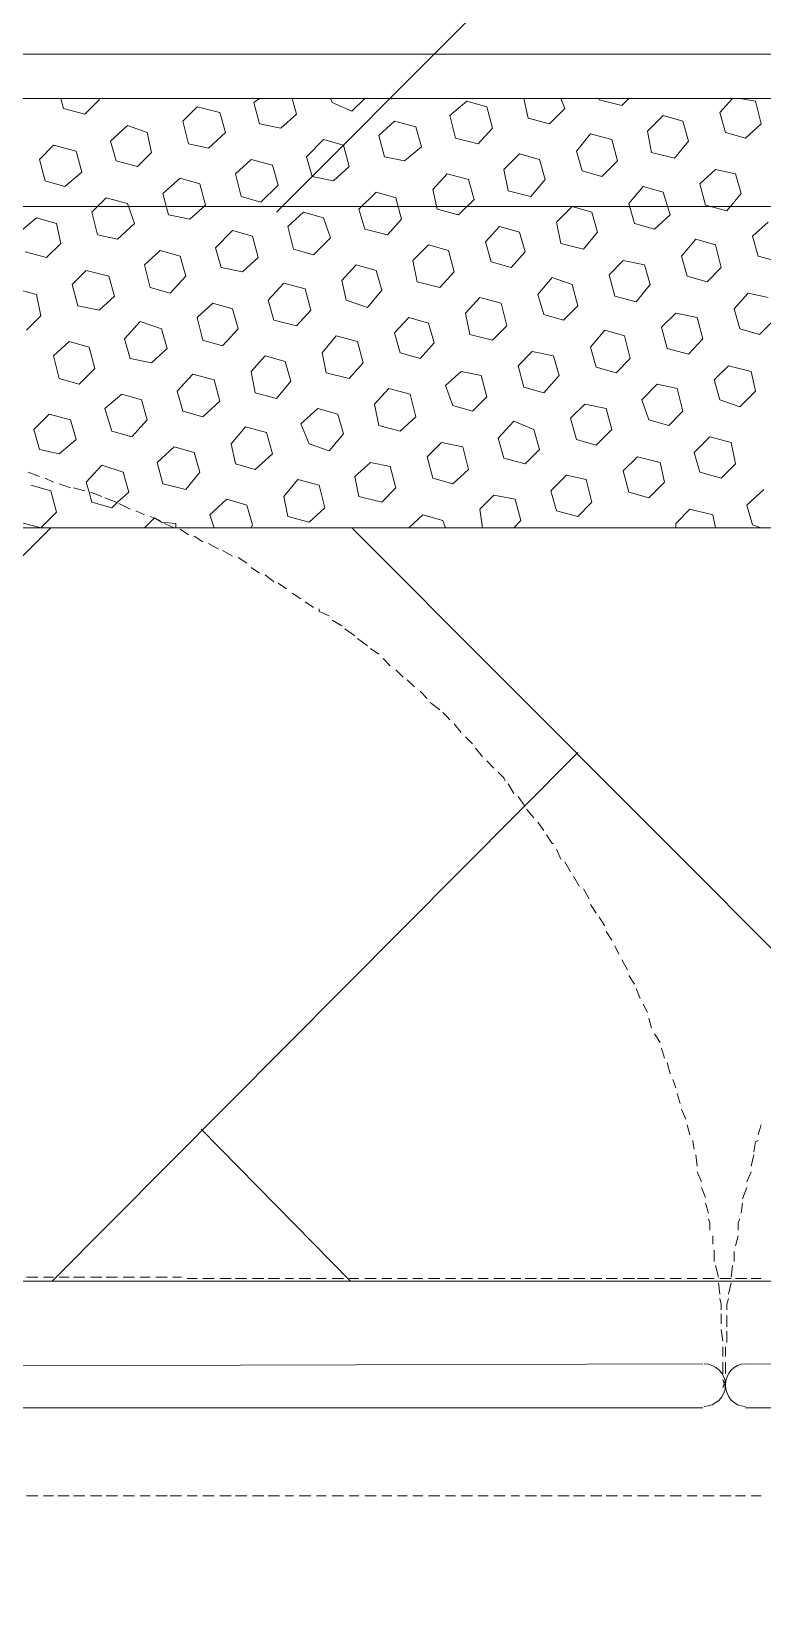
# Model space of a CAD drawing. Header units: millimetres. Extents: x 2928 to 3112, y 1220 to 1280.
# Drawn here: x 2955.221 to 2956.078, y 1262.905 to 1264.756 of the extents above; entities that cross this region are included whole.
import ezdxf

# ---------------------------------------------------------------- set-up
doc = ezdxf.new("R2010")
doc.units = ezdxf.units.MM

msp = doc.modelspace()

# ---------------------------------------------------------------- linework, layer by layer
at = {"color": 9, "linetype": 'Continuous', "lineweight": 13, "true_color": 0xbababa}
for points in [[(2955.50819, 1264.54395), (2956.62987, 1265.6673), (2956.62987, 1265.6673)], [(2955.25818, 1264.66562), (2955.25485, 1264.67729), (2955.25485, 1264.67729)], [(2955.28318, 1264.65896), (2955.29985, 1264.67562), (2955.29985, 1264.67562)], [(2955.29985, 1264.67562), (2955.29985, 1264.67729), (2955.29985, 1264.67729)], [(2955.48152, 1264.67229), (2955.48819, 1264.67729), (2955.48819, 1264.67729)], [(2955.53152, 1264.65896), (2955.52652, 1264.67729), (2955.52652, 1264.67729)], [(2955.57319, 1264.67229), (2955.57152, 1264.67729), (2955.57152, 1264.67729)], [(2955.59652, 1264.66229), (2955.61152, 1264.67729), (2955.61152, 1264.67729)], [(2955.80319, 1264.65396), (2955.79819, 1264.67729), (2955.79819, 1264.67729)], [(2955.84652, 1264.66562), (2955.84152, 1264.67729), (2955.84152, 1264.67729)], [(2955.88653, 1264.67562), (2955.88653, 1264.67729), (2955.88653, 1264.67729)], [(2955.91319, 1264.66896), (2955.88653, 1264.67562), (2955.88653, 1264.67562)], [(2955.91319, 1264.66896), (2955.92153, 1264.67729), (2955.92153, 1264.67729)], [(2956.02819, 1264.66062), (2956.04319, 1264.67729), (2956.04319, 1264.67729)], [(2956.06986, 1264.67396), (2956.05153, 1264.67729), (2956.05153, 1264.67729)], [(2955.28318, 1264.65896), (2955.25818, 1264.66562), (2955.25818, 1264.66562)], [(2955.39819, 1264.65062), (2955.41485, 1264.66729), (2955.41485, 1264.66729)], [(2955.44152, 1264.66062), (2955.41485, 1264.66729), (2955.41485, 1264.66729)], [(2955.44819, 1264.63729), (2955.44152, 1264.66062), (2955.44152, 1264.66062)], [(2955.48819, 1264.64729), (2955.48152, 1264.67229), (2955.48152, 1264.67229)], [(2955.51319, 1264.64229), (2955.53152, 1264.65896), (2955.53152, 1264.65896)], [(2955.59652, 1264.66229), (2955.57319, 1264.67229), (2955.57319, 1264.67229)], [(2955.71152, 1264.65729), (2955.73152, 1264.67396), (2955.73152, 1264.67396)], [(2955.71819, 1264.63062), (2955.71152, 1264.65729), (2955.71152, 1264.65729)], [(2955.75486, 1264.66729), (2955.73152, 1264.67396), (2955.73152, 1264.67396)], [(2955.76152, 1264.64229), (2955.75486, 1264.66729), (2955.75486, 1264.66729)], [(2955.82819, 1264.64729), (2955.84652, 1264.66562), (2955.84652, 1264.66562)], [(2955.94319, 1264.63896), (2955.96153, 1264.65729), (2955.96153, 1264.65729)], [(2955.98486, 1264.65062), (2955.96153, 1264.65729), (2955.96153, 1264.65729)], [(2956.03486, 1264.63729), (2956.02819, 1264.66062), (2956.02819, 1264.66062)], [(2956.07653, 1264.64729), (2956.06986, 1264.67396), (2956.06986, 1264.67396)], [(2955.31318, 1264.62729), (2955.33318, 1264.64562), (2955.33318, 1264.64562)], [(2955.35652, 1264.63729), (2955.33318, 1264.64562), (2955.33318, 1264.64562)], [(2955.36152, 1264.61395), (2955.35652, 1264.63729), (2955.35652, 1264.63729)], [(2955.40485, 1264.62395), (2955.39819, 1264.65062), (2955.39819, 1264.65062)], [(2955.42819, 1264.61895), (2955.44819, 1264.63729), (2955.44819, 1264.63729)], [(2955.51319, 1264.64229), (2955.48819, 1264.64729), (2955.48819, 1264.64729)], [(2955.62819, 1264.63396), (2955.64652, 1264.65062), (2955.64652, 1264.65062)], [(2955.67152, 1264.64396), (2955.64652, 1264.65062), (2955.64652, 1264.65062)], [(2955.67819, 1264.62062), (2955.67152, 1264.64396), (2955.67152, 1264.64396)], [(2955.74486, 1264.62395), (2955.76152, 1264.64229), (2955.76152, 1264.64229)], [(2955.82819, 1264.64729), (2955.80319, 1264.65396), (2955.80319, 1264.65396)], [(2955.94819, 1264.61395), (2955.94319, 1264.63896), (2955.94319, 1264.63896)], [(2955.99153, 1264.62729), (2955.98486, 1264.65062), (2955.98486, 1264.65062)], [(2956.05819, 1264.63062), (2956.03486, 1264.63729), (2956.03486, 1264.63729)], [(2956.05819, 1264.63062), (2956.07653, 1264.64729), (2956.07653, 1264.64729)], [(2955.22985, 1264.60562), (2955.24652, 1264.62229), (2955.24652, 1264.62229)], [(2955.27318, 1264.61562), (2955.24652, 1264.62229), (2955.24652, 1264.62229)], [(2955.31985, 1264.60395), (2955.31318, 1264.62729), (2955.31318, 1264.62729)], [(2955.42819, 1264.61895), (2955.40485, 1264.62395), (2955.40485, 1264.62395)], [(2955.54319, 1264.60895), (2955.56319, 1264.62895), (2955.56319, 1264.62895)], [(2955.58652, 1264.62229), (2955.56319, 1264.62895), (2955.56319, 1264.62895)], [(2955.59319, 1264.59729), (2955.58652, 1264.62229), (2955.58652, 1264.62229)], [(2955.63486, 1264.60895), (2955.62819, 1264.63396), (2955.62819, 1264.63396)], [(2955.65819, 1264.60395), (2955.67819, 1264.62062), (2955.67819, 1264.62062)], [(2955.74486, 1264.62395), (2955.71819, 1264.63062), (2955.71819, 1264.63062)], [(2955.85986, 1264.61562), (2955.87653, 1264.63562), (2955.87653, 1264.63562)], [(2955.90153, 1264.62895), (2955.87653, 1264.63562), (2955.87653, 1264.63562)], [(2955.90819, 1264.60395), (2955.90153, 1264.62895), (2955.90153, 1264.62895)], [(2955.97486, 1264.60729), (2955.99153, 1264.62729), (2955.99153, 1264.62729)], [(2955.23652, 1264.58062), (2955.22985, 1264.60562), (2955.22985, 1264.60562)], [(2955.27985, 1264.59062), (2955.27318, 1264.61562), (2955.27318, 1264.61562)], [(2955.34485, 1264.59729), (2955.31985, 1264.60395), (2955.31985, 1264.60395)], [(2955.34485, 1264.59729), (2955.36152, 1264.61395), (2955.36152, 1264.61395)], [(2955.45985, 1264.58895), (2955.47819, 1264.60562), (2955.47819, 1264.60562)], [(2955.50319, 1264.59895), (2955.47819, 1264.60562), (2955.47819, 1264.60562)], [(2955.54985, 1264.58562), (2955.54319, 1264.60895), (2955.54319, 1264.60895)], [(2955.65819, 1264.60395), (2955.63486, 1264.60895), (2955.63486, 1264.60895)], [(2955.77486, 1264.59395), (2955.79319, 1264.61229), (2955.79319, 1264.61229)], [(2955.81652, 1264.60562), (2955.79319, 1264.61229), (2955.79319, 1264.61229)], [(2955.82319, 1264.58229), (2955.81652, 1264.60562), (2955.81652, 1264.60562)], [(2955.86653, 1264.59229), (2955.85986, 1264.61562), (2955.85986, 1264.61562)], [(2955.88986, 1264.58562), (2955.90819, 1264.60395), (2955.90819, 1264.60395)], [(2955.97486, 1264.60729), (2955.94819, 1264.61395), (2955.94819, 1264.61395)], [(2955.25985, 1264.57395), (2955.27985, 1264.59062), (2955.27985, 1264.59062)], [(2955.37485, 1264.56562), (2955.39485, 1264.58395), (2955.39485, 1264.58395)], [(2955.41819, 1264.57729), (2955.39485, 1264.58395), (2955.39485, 1264.58395)], [(2955.46652, 1264.56229), (2955.45985, 1264.58895), (2955.45985, 1264.58895)], [(2955.50985, 1264.57562), (2955.50319, 1264.59895), (2955.50319, 1264.59895)], [(2955.57485, 1264.58062), (2955.54985, 1264.58562), (2955.54985, 1264.58562)], [(2955.57485, 1264.58062), (2955.59319, 1264.59729), (2955.59319, 1264.59729)], [(2955.69152, 1264.57062), (2955.70819, 1264.58895), (2955.70819, 1264.58895)], [(2955.73319, 1264.58229), (2955.70819, 1264.58895), (2955.70819, 1264.58895)], [(2955.73986, 1264.55895), (2955.73319, 1264.58229), (2955.73319, 1264.58229)], [(2955.77986, 1264.56895), (2955.77486, 1264.59395), (2955.77486, 1264.59395)], [(2955.80652, 1264.56229), (2955.82319, 1264.58229), (2955.82319, 1264.58229)], [(2955.88986, 1264.58562), (2955.86653, 1264.59229), (2955.86653, 1264.59229)], [(2956.00486, 1264.57729), (2956.02319, 1264.59395), (2956.02319, 1264.59395)], [(2956.04653, 1264.58895), (2956.02319, 1264.59395), (2956.02319, 1264.59395)], [(2956.05319, 1264.56562), (2956.04653, 1264.58895), (2956.04653, 1264.58895)], [(2955.25985, 1264.57395), (2955.23652, 1264.58062), (2955.23652, 1264.58062)], [(2955.38152, 1264.54062), (2955.37485, 1264.56562), (2955.37485, 1264.56562)], [(2955.42485, 1264.55229), (2955.41819, 1264.57729), (2955.41819, 1264.57729)], [(2955.48985, 1264.55562), (2955.50985, 1264.57562), (2955.50985, 1264.57562)], [(2955.60485, 1264.54729), (2955.62485, 1264.56729), (2955.62485, 1264.56729)], [(2955.64819, 1264.56062), (2955.62485, 1264.56729), (2955.62485, 1264.56729)], [(2955.69652, 1264.54729), (2955.69152, 1264.57062), (2955.69152, 1264.57062)], [(2955.80652, 1264.56229), (2955.77986, 1264.56895), (2955.77986, 1264.56895)], [(2955.92153, 1264.55395), (2955.93819, 1264.57395), (2955.93819, 1264.57395)], [(2955.96153, 1264.56729), (2955.93819, 1264.57395), (2955.93819, 1264.57395)], [(2955.96986, 1264.54062), (2955.96153, 1264.56729), (2955.96153, 1264.56729)], [(2956.01153, 1264.55229), (2956.00486, 1264.57729), (2956.00486, 1264.57729)], [(2956.03653, 1264.54562), (2956.05319, 1264.56562), (2956.05319, 1264.56562)], [(2955.29152, 1264.54395), (2955.30818, 1264.56062), (2955.30818, 1264.56062)], [(2955.33318, 1264.55395), (2955.30818, 1264.56062), (2955.30818, 1264.56062)], [(2955.34152, 1264.53062), (2955.33318, 1264.55395), (2955.33318, 1264.55395)], [(2955.40652, 1264.53562), (2955.42485, 1264.55229), (2955.42485, 1264.55229)], [(2955.48985, 1264.55562), (2955.46652, 1264.56229), (2955.46652, 1264.56229)], [(2955.61152, 1264.52395), (2955.60485, 1264.54729), (2955.60485, 1264.54729)], [(2955.65486, 1264.53562), (2955.64819, 1264.56062), (2955.64819, 1264.56062)], [(2955.72152, 1264.54062), (2955.69652, 1264.54729), (2955.69652, 1264.54729)], [(2955.72152, 1264.54062), (2955.73986, 1264.55895), (2955.73986, 1264.55895)], [(2955.83652, 1264.53229), (2955.85486, 1264.55062), (2955.85486, 1264.55062)], [(2955.87819, 1264.54395), (2955.85486, 1264.55062), (2955.85486, 1264.55062)], [(2955.92819, 1264.53062), (2955.92153, 1264.55395), (2955.92153, 1264.55395)], [(2956.03653, 1264.54562), (2956.01153, 1264.55229), (2956.01153, 1264.55229)], [(2955.20652, 1264.52062), (2955.22652, 1264.53729), (2955.22652, 1264.53729)], [(2955.24985, 1264.53062), (2955.22652, 1264.53729), (2955.22652, 1264.53729)], [(2955.25485, 1264.50729), (2955.24985, 1264.53062), (2955.24985, 1264.53062)], [(2955.29818, 1264.51729), (2955.29152, 1264.54395), (2955.29152, 1264.54395)], [(2955.32152, 1264.51229), (2955.34152, 1264.53062), (2955.34152, 1264.53062)], [(2955.40652, 1264.53562), (2955.38152, 1264.54062), (2955.38152, 1264.54062)], [(2955.52152, 1264.52729), (2955.53985, 1264.54395), (2955.53985, 1264.54395)], [(2955.52819, 1264.50062), (2955.52152, 1264.52729), (2955.52152, 1264.52729)], [(2955.56319, 1264.53729), (2955.53985, 1264.54395), (2955.53985, 1264.54395)], [(2955.57152, 1264.51395), (2955.56319, 1264.53729), (2955.56319, 1264.53729)], [(2955.63819, 1264.51729), (2955.65486, 1264.53562), (2955.65486, 1264.53562)], [(2955.75319, 1264.50895), (2955.76986, 1264.52729), (2955.76986, 1264.52729)], [(2955.79319, 1264.52062), (2955.76986, 1264.52729), (2955.76986, 1264.52729)], [(2955.84152, 1264.50729), (2955.83652, 1264.53229), (2955.83652, 1264.53229)], [(2955.88486, 1264.52062), (2955.87819, 1264.54395), (2955.87819, 1264.54395)], [(2955.95153, 1264.52395), (2955.92819, 1264.53062), (2955.92819, 1264.53062)], [(2955.95153, 1264.52395), (2955.96986, 1264.54062), (2955.96986, 1264.54062)], [(2956.06653, 1264.51562), (2956.08486, 1264.53229), (2956.08486, 1264.53229)], [(2955.32152, 1264.51229), (2955.29818, 1264.51729), (2955.29818, 1264.51729)], [(2955.43652, 1264.50229), (2955.45652, 1264.52229), (2955.45652, 1264.52229)], [(2955.47985, 1264.51562), (2955.45652, 1264.52229), (2955.45652, 1264.52229)], [(2955.48652, 1264.49062), (2955.47985, 1264.51562), (2955.47985, 1264.51562)], [(2955.55152, 1264.49395), (2955.57152, 1264.51395), (2955.57152, 1264.51395)], [(2955.63819, 1264.51729), (2955.61152, 1264.52395), (2955.61152, 1264.52395)], [(2955.75986, 1264.48562), (2955.75319, 1264.50895), (2955.75319, 1264.50895)], [(2955.79986, 1264.49729), (2955.79319, 1264.52062), (2955.79319, 1264.52062)], [(2955.86819, 1264.50062), (2955.88486, 1264.52062), (2955.88486, 1264.52062)], [(2955.98319, 1264.49229), (2955.99986, 1264.51229), (2955.99986, 1264.51229)], [(2956.02319, 1264.50562), (2955.99986, 1264.51229), (2955.99986, 1264.51229)], [(2956.07319, 1264.49229), (2956.06653, 1264.51562), (2956.06653, 1264.51562)], [(2955.23818, 1264.49062), (2955.21318, 1264.49729), (2955.21318, 1264.49729)], [(2955.23818, 1264.49062), (2955.25485, 1264.50729), (2955.25485, 1264.50729)], [(2955.35318, 1264.48229), (2955.37152, 1264.49895), (2955.37152, 1264.49895)], [(2955.39485, 1264.49229), (2955.37152, 1264.49895), (2955.37152, 1264.49895)], [(2955.40152, 1264.46895), (2955.39485, 1264.49229), (2955.39485, 1264.49229)], [(2955.44319, 1264.47895), (2955.43652, 1264.50229), (2955.43652, 1264.50229)], [(2955.46819, 1264.47395), (2955.48652, 1264.49062), (2955.48652, 1264.49062)], [(2955.55152, 1264.49395), (2955.52819, 1264.50062), (2955.52819, 1264.50062)], [(2955.66819, 1264.48729), (2955.68652, 1264.50562), (2955.68652, 1264.50562)], [(2955.70986, 1264.49895), (2955.68652, 1264.50562), (2955.68652, 1264.50562)], [(2955.71652, 1264.47395), (2955.70986, 1264.49895), (2955.70986, 1264.49895)], [(2955.78319, 1264.47895), (2955.79986, 1264.49729), (2955.79986, 1264.49729)], [(2955.86819, 1264.50062), (2955.84152, 1264.50729), (2955.84152, 1264.50729)], [(2955.98986, 1264.46895), (2955.98319, 1264.49229), (2955.98319, 1264.49229)], [(2956.02986, 1264.47895), (2956.02319, 1264.50562), (2956.02319, 1264.50562)], [(2956.0982, 1264.48562), (2956.07319, 1264.49229), (2956.07319, 1264.49229)], [(2955.26818, 1264.45895), (2955.28485, 1264.47562), (2955.28485, 1264.47562)], [(2955.31152, 1264.46895), (2955.28485, 1264.47562), (2955.28485, 1264.47562)], [(2955.35985, 1264.45562), (2955.35318, 1264.48229), (2955.35318, 1264.48229)], [(2955.46819, 1264.47395), (2955.44319, 1264.47895), (2955.44319, 1264.47895)], [(2955.58485, 1264.46395), (2955.60152, 1264.48229), (2955.60152, 1264.48229)], [(2955.62485, 1264.47562), (2955.60152, 1264.48229), (2955.60152, 1264.48229)], [(2955.63152, 1264.45229), (2955.62485, 1264.47562), (2955.62485, 1264.47562)], [(2955.67319, 1264.46229), (2955.66819, 1264.48729), (2955.66819, 1264.48729)], [(2955.69986, 1264.45562), (2955.71652, 1264.47395), (2955.71652, 1264.47395)], [(2955.78319, 1264.47895), (2955.75986, 1264.48562), (2955.75986, 1264.48562)], [(2955.89819, 1264.47062), (2955.91486, 1264.48729), (2955.91486, 1264.48729)], [(2955.90486, 1264.44562), (2955.89819, 1264.47062), (2955.89819, 1264.47062)], [(2955.93986, 1264.48229), (2955.91486, 1264.48729), (2955.91486, 1264.48729)], [(2955.94653, 1264.45895), (2955.93986, 1264.48229), (2955.93986, 1264.48229)], [(2956.01319, 1264.46229), (2956.02986, 1264.47895), (2956.02986, 1264.47895)], [(2955.22652, 1264.44729), (2955.20152, 1264.45395), (2955.20152, 1264.45395)], [(2955.27485, 1264.43395), (2955.26818, 1264.45895), (2955.26818, 1264.45895)], [(2955.31818, 1264.44562), (2955.31152, 1264.46895), (2955.31152, 1264.46895)], [(2955.38318, 1264.44895), (2955.35985, 1264.45562), (2955.35985, 1264.45562)], [(2955.38318, 1264.44895), (2955.40152, 1264.46895), (2955.40152, 1264.46895)], [(2955.49819, 1264.44062), (2955.51652, 1264.46062), (2955.51652, 1264.46062)], [(2955.54152, 1264.45395), (2955.51652, 1264.46062), (2955.51652, 1264.46062)], [(2955.54819, 1264.42895), (2955.54152, 1264.45395), (2955.54152, 1264.45395)], [(2955.58985, 1264.44062), (2955.58485, 1264.46395), (2955.58485, 1264.46395)], [(2955.61485, 1264.43229), (2955.63152, 1264.45229), (2955.63152, 1264.45229)], [(2955.69986, 1264.45562), (2955.67319, 1264.46229), (2955.67319, 1264.46229)], [(2955.81486, 1264.44729), (2955.83152, 1264.46729), (2955.83152, 1264.46729)], [(2955.85486, 1264.45895), (2955.83152, 1264.46729), (2955.83152, 1264.46729)], [(2955.86153, 1264.43395), (2955.85486, 1264.45895), (2955.85486, 1264.45895)], [(2955.92986, 1264.43895), (2955.94653, 1264.45895), (2955.94653, 1264.45895)], [(2956.01319, 1264.46229), (2955.98986, 1264.46895), (2955.98986, 1264.46895)], [(2955.23152, 1264.42229), (2955.22652, 1264.44729), (2955.22652, 1264.44729)], [(2955.29985, 1264.42895), (2955.27485, 1264.43395), (2955.27485, 1264.43395)], [(2955.29985, 1264.42895), (2955.31818, 1264.44562), (2955.31818, 1264.44562)], [(2955.41485, 1264.42062), (2955.43319, 1264.43729), (2955.43319, 1264.43729)], [(2955.45652, 1264.43062), (2955.43319, 1264.43729), (2955.43319, 1264.43729)], [(2955.50485, 1264.41729), (2955.49819, 1264.44062), (2955.49819, 1264.44062)], [(2955.61485, 1264.43229), (2955.58985, 1264.44062), (2955.58985, 1264.44062)], [(2955.72986, 1264.42562), (2955.74652, 1264.44395), (2955.74652, 1264.44395)], [(2955.77152, 1264.43729), (2955.74652, 1264.44395), (2955.74652, 1264.44395)], [(2955.77819, 1264.41062), (2955.77152, 1264.43729), (2955.77152, 1264.43729)], [(2955.82152, 1264.42395), (2955.81486, 1264.44729), (2955.81486, 1264.44729)], [(2955.84486, 1264.41729), (2955.86153, 1264.43395), (2955.86153, 1264.43395)], [(2955.92986, 1264.43895), (2955.90486, 1264.44562), (2955.90486, 1264.44562)], [(2956.04486, 1264.43062), (2956.06153, 1264.44895), (2956.06153, 1264.44895)], [(2956.08486, 1264.44395), (2956.06153, 1264.44895), (2956.06153, 1264.44895)], [(2955.21485, 1264.40562), (2955.23152, 1264.42229), (2955.23152, 1264.42229)], [(2955.32985, 1264.39562), (2955.34818, 1264.41562), (2955.34818, 1264.41562)], [(2955.37318, 1264.40729), (2955.34818, 1264.41562), (2955.34818, 1264.41562)], [(2955.42152, 1264.39395), (2955.41485, 1264.42062), (2955.41485, 1264.42062)], [(2955.46319, 1264.40729), (2955.45652, 1264.43062), (2955.45652, 1264.43062)], [(2955.53152, 1264.41062), (2955.50485, 1264.41729), (2955.50485, 1264.41729)], [(2955.53152, 1264.41062), (2955.54819, 1264.42895), (2955.54819, 1264.42895)], [(2955.64652, 1264.40229), (2955.66319, 1264.42062), (2955.66319, 1264.42062)], [(2955.68652, 1264.41395), (2955.66319, 1264.42062), (2955.66319, 1264.42062)], [(2955.73486, 1264.40062), (2955.72986, 1264.42562), (2955.72986, 1264.42562)], [(2955.84486, 1264.41729), (2955.82152, 1264.42395), (2955.82152, 1264.42395)], [(2955.95986, 1264.40895), (2955.97653, 1264.42562), (2955.97653, 1264.42562)], [(2956.00153, 1264.42062), (2955.97653, 1264.42562), (2955.97653, 1264.42562)], [(2956.00819, 1264.39562), (2956.00153, 1264.42062), (2956.00153, 1264.42062)], [(2956.05153, 1264.40729), (2956.04486, 1264.43062), (2956.04486, 1264.43062)], [(2956.07486, 1264.40062), (2956.09153, 1264.41729), (2956.09153, 1264.41729)], [(2955.37985, 1264.38395), (2955.37318, 1264.40729), (2955.37318, 1264.40729)], [(2955.44485, 1264.38728), (2955.46319, 1264.40729), (2955.46319, 1264.40729)], [(2955.56152, 1264.37895), (2955.57819, 1264.39895), (2955.57819, 1264.39895)], [(2955.60319, 1264.39228), (2955.57819, 1264.39895), (2955.57819, 1264.39895)], [(2955.65319, 1264.37895), (2955.64652, 1264.40229), (2955.64652, 1264.40229)], [(2955.69319, 1264.39062), (2955.68652, 1264.41395), (2955.68652, 1264.41395)], [(2955.76152, 1264.39395), (2955.73486, 1264.40062), (2955.73486, 1264.40062)], [(2955.76152, 1264.39395), (2955.77819, 1264.41062), (2955.77819, 1264.41062)], [(2955.87653, 1264.38562), (2955.89319, 1264.40562), (2955.89319, 1264.40562)], [(2955.91653, 1264.39895), (2955.89319, 1264.40562), (2955.89319, 1264.40562)], [(2955.92319, 1264.37228), (2955.91653, 1264.39895), (2955.91653, 1264.39895)], [(2955.96653, 1264.38395), (2955.95986, 1264.40895), (2955.95986, 1264.40895)], [(2956.07486, 1264.40062), (2956.05153, 1264.40729), (2956.05153, 1264.40729)], [(2955.24652, 1264.37562), (2955.26485, 1264.39228), (2955.26485, 1264.39228)], [(2955.28818, 1264.38562), (2955.26485, 1264.39228), (2955.26485, 1264.39228)], [(2955.29485, 1264.36062), (2955.28818, 1264.38562), (2955.28818, 1264.38562)], [(2955.33652, 1264.37228), (2955.32985, 1264.39562), (2955.32985, 1264.39562)], [(2955.36152, 1264.36728), (2955.37985, 1264.38395), (2955.37985, 1264.38395)], [(2955.44485, 1264.38728), (2955.42152, 1264.39395), (2955.42152, 1264.39395)], [(2955.56652, 1264.35562), (2955.56152, 1264.37895), (2955.56152, 1264.37895)], [(2955.60985, 1264.36728), (2955.60319, 1264.39228), (2955.60319, 1264.39228)], [(2955.67652, 1264.37228), (2955.65319, 1264.37895), (2955.65319, 1264.37895)], [(2955.67652, 1264.37228), (2955.69319, 1264.39062), (2955.69319, 1264.39062)], [(2955.79152, 1264.36395), (2955.80819, 1264.38062), (2955.80819, 1264.38062)], [(2955.83319, 1264.37562), (2955.80819, 1264.38062), (2955.80819, 1264.38062)], [(2955.88319, 1264.36228), (2955.87653, 1264.38562), (2955.87653, 1264.38562)], [(2955.99153, 1264.37728), (2955.96653, 1264.38395), (2955.96653, 1264.38395)], [(2955.99153, 1264.37728), (2956.00819, 1264.39562), (2956.00819, 1264.39562)], [(2955.25318, 1264.34895), (2955.24652, 1264.37562), (2955.24652, 1264.37562)], [(2955.27652, 1264.34228), (2955.29485, 1264.36062), (2955.29485, 1264.36062)], [(2955.36152, 1264.36728), (2955.33652, 1264.37228), (2955.33652, 1264.37228)], [(2955.47819, 1264.35728), (2955.49485, 1264.37562), (2955.49485, 1264.37562)], [(2955.51819, 1264.36895), (2955.49485, 1264.37562), (2955.49485, 1264.37562)], [(2955.52485, 1264.34562), (2955.51819, 1264.36895), (2955.51819, 1264.36895)], [(2955.59319, 1264.34895), (2955.60985, 1264.36728), (2955.60985, 1264.36728)], [(2955.79819, 1264.33895), (2955.79152, 1264.36395), (2955.79152, 1264.36395)], [(2955.83986, 1264.35228), (2955.83319, 1264.37562), (2955.83319, 1264.37562)], [(2955.90653, 1264.35562), (2955.88319, 1264.36228), (2955.88319, 1264.36228)], [(2955.90653, 1264.35562), (2955.92319, 1264.37228), (2955.92319, 1264.37228)], [(2956.02153, 1264.34728), (2956.03819, 1264.36395), (2956.03819, 1264.36395)], [(2956.06486, 1264.35728), (2956.03819, 1264.36395), (2956.03819, 1264.36395)], [(2955.27652, 1264.34228), (2955.25318, 1264.34895), (2955.25318, 1264.34895)], [(2955.39152, 1264.33395), (2955.40985, 1264.35395), (2955.40985, 1264.35395)], [(2955.43485, 1264.34728), (2955.40985, 1264.35395), (2955.40985, 1264.35395)], [(2955.44152, 1264.32228), (2955.43485, 1264.34728), (2955.43485, 1264.34728)], [(2955.48319, 1264.33228), (2955.47819, 1264.35728), (2955.47819, 1264.35728)], [(2955.50819, 1264.32562), (2955.52485, 1264.34562), (2955.52485, 1264.34562)], [(2955.59319, 1264.34895), (2955.56652, 1264.35562), (2955.56652, 1264.35562)], [(2955.70652, 1264.34062), (2955.72486, 1264.35728), (2955.72486, 1264.35728)], [(2955.74819, 1264.35228), (2955.72486, 1264.35728), (2955.72486, 1264.35728)], [(2955.75486, 1264.32728), (2955.74819, 1264.35228), (2955.74819, 1264.35228)], [(2955.82152, 1264.33228), (2955.83986, 1264.35228), (2955.83986, 1264.35228)], [(2955.93653, 1264.32395), (2955.95486, 1264.34228), (2955.95486, 1264.34228)], [(2955.97819, 1264.33728), (2955.95486, 1264.34228), (2955.95486, 1264.34228)], [(2956.02819, 1264.32395), (2956.02153, 1264.34728), (2956.02153, 1264.34728)], [(2956.06986, 1264.33395), (2956.06486, 1264.35728), (2956.06486, 1264.35728)], [(2955.30652, 1264.31395), (2955.32652, 1264.33062), (2955.32652, 1264.33062)], [(2955.34985, 1264.32395), (2955.32652, 1264.33062), (2955.32652, 1264.33062)], [(2955.35652, 1264.30062), (2955.34985, 1264.32395), (2955.34985, 1264.32395)], [(2955.39819, 1264.31062), (2955.39152, 1264.33395), (2955.39152, 1264.33395)], [(2955.50819, 1264.32562), (2955.48319, 1264.33228), (2955.48319, 1264.33228)], [(2955.62319, 1264.31895), (2955.63986, 1264.33728), (2955.63986, 1264.33728)], [(2955.66486, 1264.33062), (2955.63986, 1264.33728), (2955.63986, 1264.33728)], [(2955.67152, 1264.30395), (2955.66486, 1264.33062), (2955.66486, 1264.33062)], [(2955.71486, 1264.31728), (2955.70652, 1264.34062), (2955.70652, 1264.34062)], [(2955.73819, 1264.31062), (2955.75486, 1264.32728), (2955.75486, 1264.32728)], [(2955.82152, 1264.33228), (2955.79819, 1264.33895), (2955.79819, 1264.33895)], [(2955.94486, 1264.30062), (2955.93653, 1264.32395), (2955.93653, 1264.32395)], [(2955.98486, 1264.31062), (2955.97819, 1264.33728), (2955.97819, 1264.33728)], [(2956.05153, 1264.31562), (2956.02819, 1264.32395), (2956.02819, 1264.32395)], [(2956.05153, 1264.31562), (2956.06986, 1264.33395), (2956.06986, 1264.33395)], [(2955.22318, 1264.28895), (2955.24152, 1264.30728), (2955.24152, 1264.30728)], [(2955.26652, 1264.30062), (2955.24152, 1264.30728), (2955.24152, 1264.30728)], [(2955.31485, 1264.28728), (2955.30652, 1264.31395), (2955.30652, 1264.31395)], [(2955.42152, 1264.30395), (2955.39819, 1264.31062), (2955.39819, 1264.31062)], [(2955.42152, 1264.30395), (2955.44152, 1264.32228), (2955.44152, 1264.32228)], [(2955.53652, 1264.29562), (2955.55652, 1264.31395), (2955.55652, 1264.31395)], [(2955.57985, 1264.30728), (2955.55652, 1264.31395), (2955.55652, 1264.31395)], [(2955.58652, 1264.28395), (2955.57985, 1264.30728), (2955.57985, 1264.30728)], [(2955.62819, 1264.29395), (2955.62319, 1264.31895), (2955.62319, 1264.31895)], [(2955.65319, 1264.28728), (2955.67152, 1264.30395), (2955.67152, 1264.30395)], [(2955.73819, 1264.31062), (2955.71486, 1264.31728), (2955.71486, 1264.31728)], [(2955.85319, 1264.30228), (2955.86986, 1264.31895), (2955.86986, 1264.31895)], [(2955.89486, 1264.31395), (2955.86986, 1264.31895), (2955.86986, 1264.31895)], [(2955.90153, 1264.28895), (2955.89486, 1264.31395), (2955.89486, 1264.31395)], [(2955.96819, 1264.29395), (2955.98486, 1264.31062), (2955.98486, 1264.31062)], [(2955.22985, 1264.26562), (2955.22318, 1264.28895), (2955.22318, 1264.28895)], [(2955.27318, 1264.27728), (2955.26652, 1264.30062), (2955.26652, 1264.30062)], [(2955.33818, 1264.28062), (2955.31485, 1264.28728), (2955.31485, 1264.28728)], [(2955.33818, 1264.28062), (2955.35652, 1264.30062), (2955.35652, 1264.30062)], [(2955.45485, 1264.27228), (2955.47152, 1264.29228), (2955.47152, 1264.29228)], [(2955.49652, 1264.28562), (2955.47152, 1264.29228), (2955.47152, 1264.29228)], [(2955.50319, 1264.26062), (2955.49652, 1264.28562), (2955.49652, 1264.28562)], [(2955.54652, 1264.27228), (2955.53652, 1264.29562), (2955.53652, 1264.29562)], [(2955.65319, 1264.28728), (2955.62819, 1264.29395), (2955.62819, 1264.29395)], [(2955.76819, 1264.27895), (2955.78652, 1264.29895), (2955.78652, 1264.29895)], [(2955.80986, 1264.28895), (2955.78652, 1264.29895), (2955.78652, 1264.29895)], [(2955.81652, 1264.26562), (2955.80986, 1264.28895), (2955.80986, 1264.28895)], [(2955.85986, 1264.27728), (2955.85319, 1264.30228), (2955.85319, 1264.30228)], [(2955.88319, 1264.27062), (2955.90153, 1264.28895), (2955.90153, 1264.28895)], [(2955.96819, 1264.29395), (2955.94486, 1264.30062), (2955.94486, 1264.30062)], [(2955.25318, 1264.26062), (2955.27318, 1264.27728), (2955.27318, 1264.27728)], [(2955.36818, 1264.25062), (2955.38818, 1264.26895), (2955.38818, 1264.26895)], [(2955.41152, 1264.26228), (2955.38818, 1264.26895), (2955.38818, 1264.26895)], [(2955.45985, 1264.24895), (2955.45485, 1264.27228), (2955.45485, 1264.27228)], [(2955.56985, 1264.26395), (2955.54652, 1264.27228), (2955.54652, 1264.27228)], [(2955.56985, 1264.26395), (2955.58652, 1264.28395), (2955.58652, 1264.28395)], [(2955.68486, 1264.25728), (2955.70152, 1264.27395), (2955.70152, 1264.27395)], [(2955.72652, 1264.26895), (2955.70152, 1264.27395), (2955.70152, 1264.27395)], [(2955.73319, 1264.24228), (2955.72652, 1264.26895), (2955.72652, 1264.26895)], [(2955.77486, 1264.25562), (2955.76819, 1264.27895), (2955.76819, 1264.27895)], [(2955.88319, 1264.27062), (2955.85986, 1264.27728), (2955.85986, 1264.27728)], [(2955.99819, 1264.26228), (2956.01653, 1264.28062), (2956.01653, 1264.28062)], [(2956.04153, 1264.27395), (2956.01653, 1264.28062), (2956.01653, 1264.28062)], [(2956.04653, 1264.24895), (2956.04153, 1264.27395), (2956.04153, 1264.27395)], [(2955.25318, 1264.26062), (2955.22985, 1264.26562), (2955.22985, 1264.26562)], [(2955.37485, 1264.22562), (2955.36818, 1264.25062), (2955.36818, 1264.25062)], [(2955.41819, 1264.23895), (2955.41152, 1264.26228), (2955.41152, 1264.26228)], [(2955.48319, 1264.24228), (2955.45985, 1264.24895), (2955.45985, 1264.24895)], [(2955.48319, 1264.24228), (2955.50319, 1264.26062), (2955.50319, 1264.26062)], [(2955.59985, 1264.23395), (2955.61819, 1264.25062), (2955.61819, 1264.25062)], [(2955.64152, 1264.24562), (2955.61819, 1264.25062), (2955.61819, 1264.25062)], [(2955.69152, 1264.23228), (2955.68486, 1264.25728), (2955.68486, 1264.25728)], [(2955.79986, 1264.24895), (2955.77486, 1264.25562), (2955.77486, 1264.25562)], [(2955.79986, 1264.24895), (2955.81652, 1264.26562), (2955.81652, 1264.26562)], [(2955.91486, 1264.24062), (2955.93153, 1264.25728), (2955.93153, 1264.25728)], [(2955.95819, 1264.25062), (2955.93153, 1264.25728), (2955.93153, 1264.25728)], [(2955.96319, 1264.22728), (2955.95819, 1264.25062), (2955.95819, 1264.25062)], [(2956.00486, 1264.23895), (2955.99819, 1264.26228), (2955.99819, 1264.26228)], [(2956.02986, 1264.23228), (2956.04653, 1264.24895), (2956.04653, 1264.24895)], [(2955.28485, 1264.22728), (2955.30318, 1264.24728), (2955.30318, 1264.24728)], [(2955.32818, 1264.23895), (2955.30318, 1264.24728), (2955.30318, 1264.24728)], [(2955.33485, 1264.21562), (2955.32818, 1264.23895), (2955.32818, 1264.23895)], [(2955.40152, 1264.21895), (2955.41819, 1264.23895), (2955.41819, 1264.23895)], [(2955.51652, 1264.21062), (2955.53319, 1264.23062), (2955.53319, 1264.23062)], [(2955.55819, 1264.22395), (2955.53319, 1264.23062), (2955.53319, 1264.23062)], [(2955.60485, 1264.21062), (2955.59985, 1264.23395), (2955.59985, 1264.23395)], [(2955.64819, 1264.22062), (2955.64152, 1264.24562), (2955.64152, 1264.24562)], [(2955.71486, 1264.22562), (2955.69152, 1264.23228), (2955.69152, 1264.23228)], [(2955.71486, 1264.22562), (2955.73319, 1264.24228), (2955.73319, 1264.24228)], [(2955.82986, 1264.21728), (2955.84819, 1264.23562), (2955.84819, 1264.23562)], [(2955.87153, 1264.23062), (2955.84819, 1264.23562), (2955.84819, 1264.23562)], [(2955.87819, 1264.20395), (2955.87153, 1264.23062), (2955.87153, 1264.23062)], [(2955.92153, 1264.21562), (2955.91486, 1264.24062), (2955.91486, 1264.24062)], [(2956.02986, 1264.23228), (2956.00486, 1264.23895), (2956.00486, 1264.23895)], [(2955.24318, 1264.21728), (2955.21985, 1264.22395), (2955.21985, 1264.22395)], [(2955.24985, 1264.19228), (2955.24318, 1264.21728), (2955.24318, 1264.21728)], [(2955.29152, 1264.20395), (2955.28818, 1264.21562), (2955.28485, 1264.22728)], [(2955.31485, 1264.19728), (2955.32152, 1264.20395), (2955.33485, 1264.21562)], [(2955.40152, 1264.21895), (2955.37485, 1264.22562), (2955.37485, 1264.22562)], [(2955.56485, 1264.19728), (2955.55819, 1264.22395), (2955.55819, 1264.22395)], [(2955.63152, 1264.20395), (2955.64819, 1264.22062), (2955.64819, 1264.22062)], [(2955.74652, 1264.19562), (2955.76319, 1264.21228), (2955.76319, 1264.21228)], [(2955.78819, 1264.20728), (2955.76319, 1264.21228), (2955.76319, 1264.21228)], [(2955.83652, 1264.19395), (2955.82986, 1264.21728), (2955.82986, 1264.21728)], [(2955.94486, 1264.20895), (2955.92153, 1264.21562), (2955.92153, 1264.21562)], [(2955.94486, 1264.20895), (2955.96319, 1264.22728), (2955.96319, 1264.22728)], [(2956.05986, 1264.20062), (2956.07986, 1264.21895), (2956.07986, 1264.21895)], [(2955.31485, 1264.19728), (2955.29152, 1264.20395), (2955.29152, 1264.20395)], [(2955.42985, 1264.18895), (2955.44985, 1264.20728), (2955.44985, 1264.20728)], [(2955.47319, 1264.20062), (2955.44985, 1264.20728), (2955.44985, 1264.20728)], [(2955.47985, 1264.17728), (2955.47319, 1264.20062), (2955.47319, 1264.20062)], [(2955.52152, 1264.18728), (2955.51652, 1264.21062), (2955.51652, 1264.21062)], [(2955.54652, 1264.18062), (2955.56485, 1264.19728), (2955.56485, 1264.19728)], [(2955.63152, 1264.20395), (2955.60485, 1264.21062), (2955.60485, 1264.21062)], [(2955.74986, 1264.17395), (2955.74652, 1264.19562), (2955.74652, 1264.19562)], [(2955.79486, 1264.18228), (2955.78819, 1264.20728), (2955.78819, 1264.20728)], [(2955.86153, 1264.18728), (2955.83652, 1264.19395), (2955.83652, 1264.19395)], [(2955.86153, 1264.18728), (2955.87819, 1264.20395), (2955.87819, 1264.20395)], [(2955.97653, 1264.17895), (2955.99319, 1264.19562), (2955.99319, 1264.19562)], [(2956.01986, 1264.18895), (2955.99319, 1264.19562), (2955.99319, 1264.19562)], [(2956.06653, 1264.17728), (2956.05986, 1264.20062), (2956.05986, 1264.20062)], [(2955.23152, 1264.17395), (2955.20652, 1264.18062), (2955.20652, 1264.18062)], [(2955.23152, 1264.17395), (2955.24985, 1264.19228), (2955.24985, 1264.19228)], [(2955.35318, 1264.17395), (2955.36485, 1264.18562), (2955.36485, 1264.18562)], [(2955.37318, 1264.18062), (2955.36485, 1264.18562), (2955.36485, 1264.18562)], [(2955.38985, 1264.17895), (2955.37318, 1264.18062), (2955.37318, 1264.18062)], [(2955.38985, 1264.17395), (2955.38985, 1264.17895), (2955.38985, 1264.17895)], [(2955.43485, 1264.17395), (2955.42985, 1264.18895), (2955.42985, 1264.18895)], [(2955.47819, 1264.17395), (2955.47985, 1264.17728), (2955.47985, 1264.17728)], [(2955.54652, 1264.18062), (2955.52152, 1264.18728), (2955.52152, 1264.18728)], [(2955.66319, 1264.17395), (2955.67986, 1264.18895), (2955.67986, 1264.18895)], [(2955.70319, 1264.18228), (2955.67986, 1264.18895), (2955.67986, 1264.18895)], [(2955.70652, 1264.17395), (2955.70319, 1264.18228), (2955.70319, 1264.18228)], [(2955.78652, 1264.17395), (2955.79486, 1264.18228), (2955.79486, 1264.18228)], [(2955.97653, 1264.17395), (2955.97653, 1264.17895), (2955.97653, 1264.17895)], [(2956.02319, 1264.17395), (2956.01986, 1264.18895), (2956.01986, 1264.18895)], [(2956.07653, 1264.17395), (2956.06653, 1264.17728), (2956.06653, 1264.17728)], [(2954.53651, 1263.46894), (2955.24318, 1264.17395), (2955.24318, 1264.17395)], [(2956.4782, 1263.2906), (2955.59652, 1264.17395), (2955.59652, 1264.17395)], [(2955.24485, 1263.2906), (2955.86153, 1263.91061), (2955.86153, 1263.91061)], [(2955.59485, 1263.2906), (2955.41985, 1263.46894), (2955.41985, 1263.46894)]]:
    msp.add_lwpolyline(points, dxfattribs=at)
at = {"color": 253, "linetype": 'Continuous', "lineweight": 5, "true_color": 0x9a9a9a}
msp.add_lwpolyline([(2957.19321, 1264.72896), (2954.87318, 1264.72896), (2954.87318, 1264.72896)], dxfattribs=at)
at = {"color": 7, "linetype": 'Continuous', "lineweight": 5, "true_color": 0x000007}
msp.add_lwpolyline([(2957.29321, 1264.17395), (2954.77318, 1264.17395), (2954.77318, 1264.67729), (2957.29321, 1264.67729)], close=True, dxfattribs=at)
at = {"color": 9, "linetype": 'Continuous', "lineweight": 5, "true_color": 0xbababa}
msp.add_lwpolyline([(2938.98795, 1264.55062), (2983.53859, 1264.55062), (2983.53859, 1238.80025)], dxfattribs=at)
at = {"color": 252, "linetype": 'Continuous', "lineweight": 13, "true_color": 0x989898}
for points in [[(2955.22985, 1264.23395), (2955.21652, 1264.23895), (2955.21652, 1264.23895)], [(2955.24652, 1264.22728), (2955.23652, 1264.23228), (2955.23652, 1264.23228)], [(2955.26652, 1264.22062), (2955.25318, 1264.22562), (2955.25318, 1264.22562)], [(2955.28318, 1264.21728), (2955.26985, 1264.22062), (2955.26985, 1264.22062)], [(2955.30318, 1264.21062), (2955.28985, 1264.21562), (2955.28985, 1264.21562)], [(2955.31985, 1264.20395), (2955.30652, 1264.20895), (2955.30652, 1264.20895)], [(2955.33652, 1264.19562), (2955.32318, 1264.20228), (2955.32318, 1264.20228)], [(2955.35318, 1264.18895), (2955.34318, 1264.19395), (2955.34318, 1264.19395)], [(2955.37152, 1264.18228), (2955.35985, 1264.18728), (2955.35985, 1264.18728)], [(2955.38818, 1264.17395), (2955.37652, 1264.17895), (2955.37652, 1264.17895)], [(2955.40485, 1264.16562), (2955.39485, 1264.17228), (2955.39485, 1264.17228)], [(2955.42152, 1264.15728), (2955.41152, 1264.16395), (2955.41152, 1264.16395)], [(2955.43985, 1264.14895), (2955.42819, 1264.15561), (2955.42819, 1264.15561)], [(2955.45652, 1264.14061), (2955.44485, 1264.14728), (2955.44485, 1264.14728)], [(2955.47319, 1264.13228), (2955.46319, 1264.13895), (2955.46319, 1264.13895)], [(2955.48819, 1264.12061), (2955.47819, 1264.12728), (2955.47819, 1264.12728)], [(2955.50485, 1264.11061), (2955.49485, 1264.11895), (2955.49485, 1264.11895)], [(2955.51985, 1264.10228), (2955.50985, 1264.10895), (2955.50985, 1264.10895)], [(2955.53652, 1264.09061), (2955.52652, 1264.09728), (2955.52652, 1264.09728)], [(2955.55152, 1264.08061), (2955.54152, 1264.08728), (2955.54152, 1264.08728)], [(2955.56985, 1264.07061), (2955.55819, 1264.07561), (2955.55819, 1264.07895)], [(2955.58485, 1264.05895), (2955.57319, 1264.06561), (2955.57319, 1264.06561)], [(2955.59985, 1264.04728), (2955.58819, 1264.05561), (2955.58819, 1264.05561)], [(2955.61485, 1264.03561), (2955.60319, 1264.04395), (2955.60319, 1264.04395)], [(2955.62819, 1264.02561), (2955.61819, 1264.03228), (2955.61819, 1264.03228)], [(2955.64152, 1264.01228), (2955.63486, 1264.01895), (2955.63319, 1264.02061)], [(2955.65652, 1263.99895), (2955.64819, 1264.00728), (2955.64819, 1264.00728)], [(2955.66986, 1263.98728), (2955.66152, 1263.99561), (2955.66152, 1263.99561)], [(2955.68486, 1263.97395), (2955.67652, 1263.98228), (2955.67652, 1263.98228)], [(2955.69986, 1263.96061), (2955.68819, 1263.96895), (2955.68819, 1263.96895)], [(2955.71152, 1263.94895), (2955.70819, 1263.95228), (2955.70319, 1263.95728)], [(2955.72486, 1263.93395), (2955.71652, 1263.94395), (2955.71652, 1263.94395)], [(2955.73819, 1263.92061), (2955.72986, 1263.92894), (2955.72986, 1263.92894)], [(2955.74986, 1263.90561), (2955.74152, 1263.91561), (2955.74152, 1263.91561)], [(2955.76319, 1263.89228), (2955.75486, 1263.90061), (2955.75486, 1263.90061)], [(2955.77652, 1263.87728), (2955.77486, 1263.88061), (2955.76819, 1263.88728)], [(2955.78652, 1263.86228), (2955.77986, 1263.87394), (2955.77986, 1263.87394)], [(2955.79986, 1263.84728), (2955.79152, 1263.85894), (2955.79152, 1263.85894)], [(2955.80986, 1263.83394), (2955.80152, 1263.84394), (2955.80152, 1263.84394)], [(2955.82152, 1263.81894), (2955.81486, 1263.82894), (2955.81486, 1263.82894)], [(2955.83319, 1263.80394), (2955.83152, 1263.80394), (2955.82486, 1263.81394)], [(2955.84152, 1263.78561), (2955.83652, 1263.79728), (2955.83652, 1263.79728)], [(2955.85319, 1263.77061), (2955.84652, 1263.78228), (2955.84652, 1263.78228)], [(2955.86319, 1263.75394), (2955.85652, 1263.76561), (2955.85652, 1263.76561)], [(2955.87486, 1263.73894), (2955.86819, 1263.75061), (2955.86819, 1263.75061)], [(2955.88319, 1263.72228), (2955.87653, 1263.73228), (2955.87653, 1263.73228)], [(2955.89319, 1263.70728), (2955.88653, 1263.71728), (2955.88653, 1263.71728)], [(2955.90153, 1263.69061), (2955.89486, 1263.70061), (2955.89486, 1263.70061)], [(2955.90986, 1263.67394), (2955.90486, 1263.68394), (2955.90486, 1263.68394)], [(2955.91986, 1263.65561), (2955.91319, 1263.66727), (2955.91319, 1263.66727)], [(2955.92819, 1263.63894), (2955.92153, 1263.64894), (2955.92153, 1263.64894)], [(2955.93486, 1263.62227), (2955.92986, 1263.63394), (2955.92986, 1263.63394)], [(2955.94319, 1263.60561), (2955.93819, 1263.61561), (2955.93819, 1263.61561)], [(2955.94819, 1263.58727), (2955.94486, 1263.59894), (2955.94486, 1263.59894)], [(2955.95819, 1263.57061), (2955.95153, 1263.58061), (2955.95153, 1263.58061)], [(2955.96319, 1263.55227), (2955.95986, 1263.56394), (2955.95986, 1263.56394)], [(2955.96986, 1263.53394), (2955.96653, 1263.54727), (2955.96653, 1263.54727)], [(2955.97653, 1263.51727), (2955.97319, 1263.52727), (2955.97319, 1263.52727)], [(2955.98153, 1263.49894), (2955.97819, 1263.51061), (2955.97819, 1263.51061)], [(2955.98819, 1263.48061), (2955.98319, 1263.49227), (2955.98319, 1263.49227)], [(2955.99319, 1263.46227), (2955.98986, 1263.47394), (2955.98986, 1263.47394)], [(2956.07653, 1263.47394), (2956.07319, 1263.46227), (2956.07319, 1263.46227)], [(2955.99819, 1263.4456), (2955.99653, 1263.45394), (2955.99653, 1263.4556)], [(2956.07319, 1263.4556), (2956.06986, 1263.45394), (2956.06819, 1263.44227)], [(2956.00153, 1263.4256), (2955.99986, 1263.43894), (2955.99986, 1263.43894)], [(2956.06819, 1263.43894), (2956.06486, 1263.4256), (2956.06486, 1263.4256)], [(2956.00653, 1263.40727), (2956.00153, 1263.41894), (2956.00153, 1263.41894)], [(2956.06486, 1263.41894), (2956.05986, 1263.40727), (2956.05986, 1263.40727)], [(2956.01153, 1263.38894), (2956.00653, 1263.4006), (2956.00653, 1263.4006)], [(2956.05986, 1263.4006), (2956.05486, 1263.38727), (2956.05486, 1263.38727)], [(2956.01486, 1263.3706), (2956.01153, 1263.38227), (2956.01153, 1263.38227)], [(2956.05486, 1263.38227), (2956.05319, 1263.3706), (2956.05319, 1263.3706)], [(2956.01653, 1263.3506), (2956.01653, 1263.35894), (2956.01486, 1263.36394)], [(2956.05153, 1263.36394), (2956.04986, 1263.35894), (2956.04986, 1263.3506)], [(2956.01986, 1263.33394), (2956.01986, 1263.34394), (2956.01986, 1263.34394)], [(2956.04986, 1263.34394), (2956.04653, 1263.33227), (2956.04653, 1263.33227)], [(2956.02153, 1263.31394), (2956.02153, 1263.32727), (2956.02153, 1263.32727)], [(2956.04486, 1263.3256), (2956.04486, 1263.31394), (2956.04486, 1263.31394)], [(2956.02653, 1263.2956), (2956.02319, 1263.30894), (2956.02319, 1263.30894)], [(2956.04319, 1263.30894), (2956.04153, 1263.2956), (2956.04153, 1263.2956)], [(2955.22818, 1263.2956), (2955.21485, 1263.2956), (2955.21485, 1263.2956)], [(2955.24652, 1263.2956), (2955.23485, 1263.2956), (2955.23485, 1263.2956)], [(2955.26485, 1263.2956), (2955.25318, 1263.2956), (2955.25318, 1263.2956)], [(2955.28318, 1263.2956), (2955.26985, 1263.2956), (2955.26985, 1263.2956)], [(2955.30318, 1263.2956), (2955.28985, 1263.2956), (2955.28985, 1263.2956)], [(2955.32152, 1263.2956), (2955.30818, 1263.2956), (2955.30818, 1263.2956)], [(2955.34152, 1263.2956), (2955.32818, 1263.2956), (2955.32818, 1263.2956)], [(2955.35985, 1263.2956), (2955.34818, 1263.2956), (2955.34818, 1263.2956)], [(2955.37985, 1263.2956), (2955.36652, 1263.2956), (2955.36652, 1263.2956)], [(2955.39652, 1263.2956), (2955.38652, 1263.2956), (2955.38652, 1263.2956)], [(2955.41485, 1263.29394), (2955.40319, 1263.29394), (2955.40319, 1263.29394)], [(2955.43485, 1263.29394), (2955.42152, 1263.29394), (2955.42152, 1263.29394)], [(2955.45485, 1263.29394), (2955.44152, 1263.29394), (2955.44152, 1263.29394)], [(2955.47319, 1263.29394), (2955.45985, 1263.29394), (2955.45985, 1263.29394)], [(2955.49319, 1263.29394), (2955.47985, 1263.29394), (2955.47985, 1263.29394)], [(2955.51152, 1263.29394), (2955.49819, 1263.29394), (2955.49819, 1263.29394)], [(2955.52819, 1263.29394), (2955.51819, 1263.29394), (2955.51819, 1263.29394)], [(2955.54819, 1263.29394), (2955.53485, 1263.29394), (2955.53485, 1263.29394)], [(2955.56652, 1263.29394), (2955.55485, 1263.29394), (2955.55485, 1263.29394)], [(2955.58652, 1263.29394), (2955.57319, 1263.29394), (2955.57319, 1263.29394)], [(2955.60485, 1263.29394), (2955.59319, 1263.29394), (2955.59319, 1263.29394)], [(2955.62485, 1263.29394), (2955.61152, 1263.29394), (2955.61152, 1263.29394)], [(2955.64319, 1263.29394), (2955.63152, 1263.29394), (2955.63152, 1263.29394)], [(2955.66152, 1263.29394), (2955.64986, 1263.29394), (2955.64986, 1263.29394)], [(2955.67986, 1263.29394), (2955.66819, 1263.29394), (2955.66819, 1263.29394)], [(2955.69986, 1263.29394), (2955.68652, 1263.29394), (2955.68652, 1263.29394)], [(2955.71819, 1263.29394), (2955.70652, 1263.29394), (2955.70652, 1263.29394)], [(2955.73819, 1263.29394), (2955.72486, 1263.29394), (2955.72486, 1263.29394)], [(2955.75652, 1263.29394), (2955.74486, 1263.29394), (2955.74486, 1263.29394)], [(2955.77652, 1263.29394), (2955.76319, 1263.29394), (2955.76319, 1263.29394)], [(2955.79486, 1263.29394), (2955.78319, 1263.29394), (2955.78319, 1263.29394)], [(2955.81319, 1263.29394), (2955.79986, 1263.29394), (2955.79986, 1263.29394)], [(2955.83152, 1263.29394), (2955.81819, 1263.29394), (2955.81819, 1263.29394)], [(2955.85152, 1263.29394), (2955.83819, 1263.29394), (2955.83819, 1263.29394)], [(2955.86986, 1263.29394), (2955.85652, 1263.29394), (2955.85652, 1263.29394)], [(2955.88986, 1263.29394), (2955.87653, 1263.29394), (2955.87653, 1263.29394)], [(2955.90819, 1263.29394), (2955.89486, 1263.29394), (2955.89486, 1263.29394)], [(2955.92819, 1263.29394), (2955.91486, 1263.29394), (2955.91486, 1263.29394)], [(2955.94486, 1263.29394), (2955.93153, 1263.29394), (2955.93153, 1263.29394)], [(2955.96319, 1263.29394), (2955.95153, 1263.29394), (2955.95153, 1263.29394)], [(2955.98319, 1263.29394), (2955.96986, 1263.29394), (2955.96986, 1263.29394)], [(2956.00153, 1263.29394), (2955.98986, 1263.29394), (2955.98986, 1263.29394)], [(2956.02153, 1263.29394), (2956.00819, 1263.29394), (2956.00819, 1263.29394)], [(2956.02819, 1263.2756), (2956.02653, 1263.28894), (2956.02653, 1263.28894)], [(2956.04153, 1263.29394), (2956.02819, 1263.29394), (2956.02819, 1263.29394)], [(2956.04153, 1263.28894), (2956.03819, 1263.2756), (2956.03819, 1263.2756)], [(2956.05986, 1263.29394), (2956.04653, 1263.29394), (2956.04653, 1263.29394)], [(2956.07653, 1263.29394), (2956.06486, 1263.29394), (2956.06486, 1263.29394)], [(2956.02986, 1263.25727), (2956.02986, 1263.26394), (2956.02819, 1263.2706)], [(2956.03819, 1263.2706), (2956.03653, 1263.26394), (2956.03653, 1263.25727)], [(2956.02986, 1263.2406), (2956.02986, 1263.25227), (2956.02986, 1263.25227)], [(2956.03653, 1263.2506), (2956.03653, 1263.23727), (2956.03653, 1263.23727)], [(2956.03153, 1263.2206), (2956.02986, 1263.23394), (2956.02986, 1263.23394)], [(2956.03653, 1263.23227), (2956.03653, 1263.21893), (2956.03653, 1263.21893)], [(2956.03153, 1263.20227), (2956.03153, 1263.21393), (2956.03153, 1263.21393)], [(2956.03486, 1263.21393), (2956.03486, 1263.20227), (2956.03486, 1263.20227)], [(2956.03153, 1263.18227), (2956.03153, 1263.1956), (2956.03153, 1263.1956)], [(2956.03486, 1263.1956), (2956.03486, 1263.18227), (2956.03486, 1263.18227)], [(2956.03486, 1263.1756), (2956.03153, 1263.1656), (2956.03153, 1263.1656)], [(2956.03486, 1263.1656), (2956.03153, 1263.1756), (2956.03153, 1263.1756)], [(2955.21485, 1263.03893), (2955.22818, 1263.03893), (2955.22818, 1263.03893)], [(2955.23485, 1263.03893), (2955.24652, 1263.03893), (2955.24652, 1263.03893)], [(2955.25152, 1263.03893), (2955.26485, 1263.03893), (2955.26485, 1263.03893)], [(2955.26985, 1263.03893), (2955.28318, 1263.03893), (2955.28318, 1263.03893)], [(2955.28985, 1263.03893), (2955.30318, 1263.03893), (2955.30318, 1263.03893)], [(2955.30818, 1263.03893), (2955.32152, 1263.03893), (2955.32152, 1263.03893)], [(2955.32818, 1263.03893), (2955.34152, 1263.03893), (2955.34152, 1263.03893)], [(2955.34818, 1263.03893), (2955.35985, 1263.03893), (2955.35985, 1263.03893)], [(2955.36652, 1263.03893), (2955.37985, 1263.03893), (2955.37985, 1263.03893)], [(2955.38318, 1263.03893), (2955.39652, 1263.03893), (2955.39652, 1263.03893)], [(2955.40319, 1263.03893), (2955.41485, 1263.03893), (2955.41485, 1263.03893)], [(2955.42152, 1263.03893), (2955.43485, 1263.03893), (2955.43485, 1263.03893)], [(2955.44152, 1263.03893), (2955.45485, 1263.03893), (2955.45485, 1263.03893)], [(2955.45985, 1263.03893), (2955.47319, 1263.03893), (2955.47319, 1263.03893)], [(2955.47985, 1263.03893), (2955.49319, 1263.03893), (2955.49319, 1263.03893)], [(2955.49819, 1263.03893), (2955.51152, 1263.03893), (2955.51152, 1263.03893)], [(2955.51819, 1263.03893), (2955.52819, 1263.03893), (2955.52819, 1263.03893)], [(2955.53485, 1263.03893), (2955.54819, 1263.03893), (2955.54819, 1263.03893)], [(2955.55485, 1263.03893), (2955.56652, 1263.03893), (2955.56652, 1263.03893)], [(2955.57319, 1263.03893), (2955.58652, 1263.03893), (2955.58652, 1263.03893)], [(2955.59319, 1263.03893), (2955.60485, 1263.03893), (2955.60485, 1263.03893)], [(2955.61152, 1263.03893), (2955.62485, 1263.03893), (2955.62485, 1263.03893)], [(2955.63152, 1263.03893), (2955.64319, 1263.03893), (2955.64319, 1263.03893)], [(2955.64986, 1263.03893), (2955.66152, 1263.03893), (2955.66152, 1263.03893)], [(2955.66819, 1263.03893), (2955.67986, 1263.03893), (2955.67986, 1263.03893)], [(2955.68652, 1263.03893), (2955.69986, 1263.03893), (2955.69986, 1263.03893)], [(2955.70652, 1263.03893), (2955.71819, 1263.03893), (2955.71819, 1263.03893)], [(2955.72486, 1263.03893), (2955.73819, 1263.03893), (2955.73819, 1263.03893)], [(2955.74486, 1263.03893), (2955.75652, 1263.03893), (2955.75652, 1263.03893)], [(2955.76319, 1263.03893), (2955.77652, 1263.03893), (2955.77652, 1263.03893)], [(2955.78319, 1263.03893), (2955.79319, 1263.03893), (2955.79319, 1263.03893)], [(2955.79986, 1263.03893), (2955.81319, 1263.03893), (2955.81319, 1263.03893)], [(2955.81819, 1263.03893), (2955.83152, 1263.03893), (2955.83152, 1263.03893)], [(2955.83819, 1263.03893), (2955.85152, 1263.03893), (2955.85152, 1263.03893)], [(2955.85652, 1263.03893), (2955.86986, 1263.03893), (2955.86986, 1263.03893)], [(2955.87653, 1263.03893), (2955.88986, 1263.03893), (2955.88986, 1263.03893)], [(2955.89486, 1263.03893), (2955.90819, 1263.03893), (2955.90819, 1263.03893)], [(2955.91486, 1263.03893), (2955.92486, 1263.03893), (2955.92486, 1263.03893)], [(2955.93153, 1263.03893), (2955.94486, 1263.03893), (2955.94486, 1263.03893)], [(2955.95153, 1263.03893), (2955.96319, 1263.03893), (2955.96319, 1263.03893)], [(2955.96986, 1263.03893), (2955.98319, 1263.03893), (2955.98319, 1263.03893)], [(2955.98986, 1263.03893), (2956.00153, 1263.03893), (2956.00153, 1263.03893)], [(2956.00819, 1263.03893), (2956.02153, 1263.03893), (2956.02153, 1263.03893)], [(2956.02819, 1263.03893), (2956.04153, 1263.03893), (2956.04153, 1263.03893)], [(2956.04653, 1263.03893), (2956.05819, 1263.03893), (2956.05819, 1263.03893)], [(2956.06486, 1263.03893), (2956.07653, 1263.03893), (2956.07653, 1263.03893)]]:
    msp.add_lwpolyline(points, dxfattribs=at)
msp.add_lwpolyline([(2982.2769, 1240.06027), (2940.24797, 1240.06027), (2940.24797, 1263.2906), (2982.2769, 1263.2906)], close=True, dxfattribs=at)
at = {"color": 7, "linetype": 'Continuous', "lineweight": 5, "true_color": 0x000007}
for points in [[(2956.00819, 1263.19393), (2954.92318, 1263.1906), (2954.92318, 1263.1906)], [(2956.05819, 1263.19393), (2957.14654, 1263.1906), (2957.14654, 1263.1906)], [(2954.92318, 1263.14227), (2956.00819, 1263.14227), (2956.00819, 1263.14227)], [(2957.14654, 1263.14227), (2956.05819, 1263.14227), (2956.05819, 1263.14227)]]:
    msp.add_lwpolyline(points, dxfattribs=at)
for points in [[(2956.00986, 1263.14393), (2956.02319, 1263.14393), (2956.03486, 1263.1556), (2956.03486, 1263.16893), (2956.03486, 1263.16893), (2956.03486, 1263.18227), (2956.02319, 1263.19393), (2956.00986, 1263.19393)], [(2956.05819, 1263.19393), (2956.04486, 1263.19393), (2956.03486, 1263.18227), (2956.03486, 1263.16893), (2956.03486, 1263.16893), (2956.03486, 1263.1556), (2956.04486, 1263.14393), (2956.05819, 1263.14393)]]:
    msp.add_open_spline(points, degree=3, knots=[0, 0, 0, 0, 0.125, 0.125, 0.125, 0.125, 1, 1, 1, 1], dxfattribs=at)

doc.saveas('drawing.dxf')
